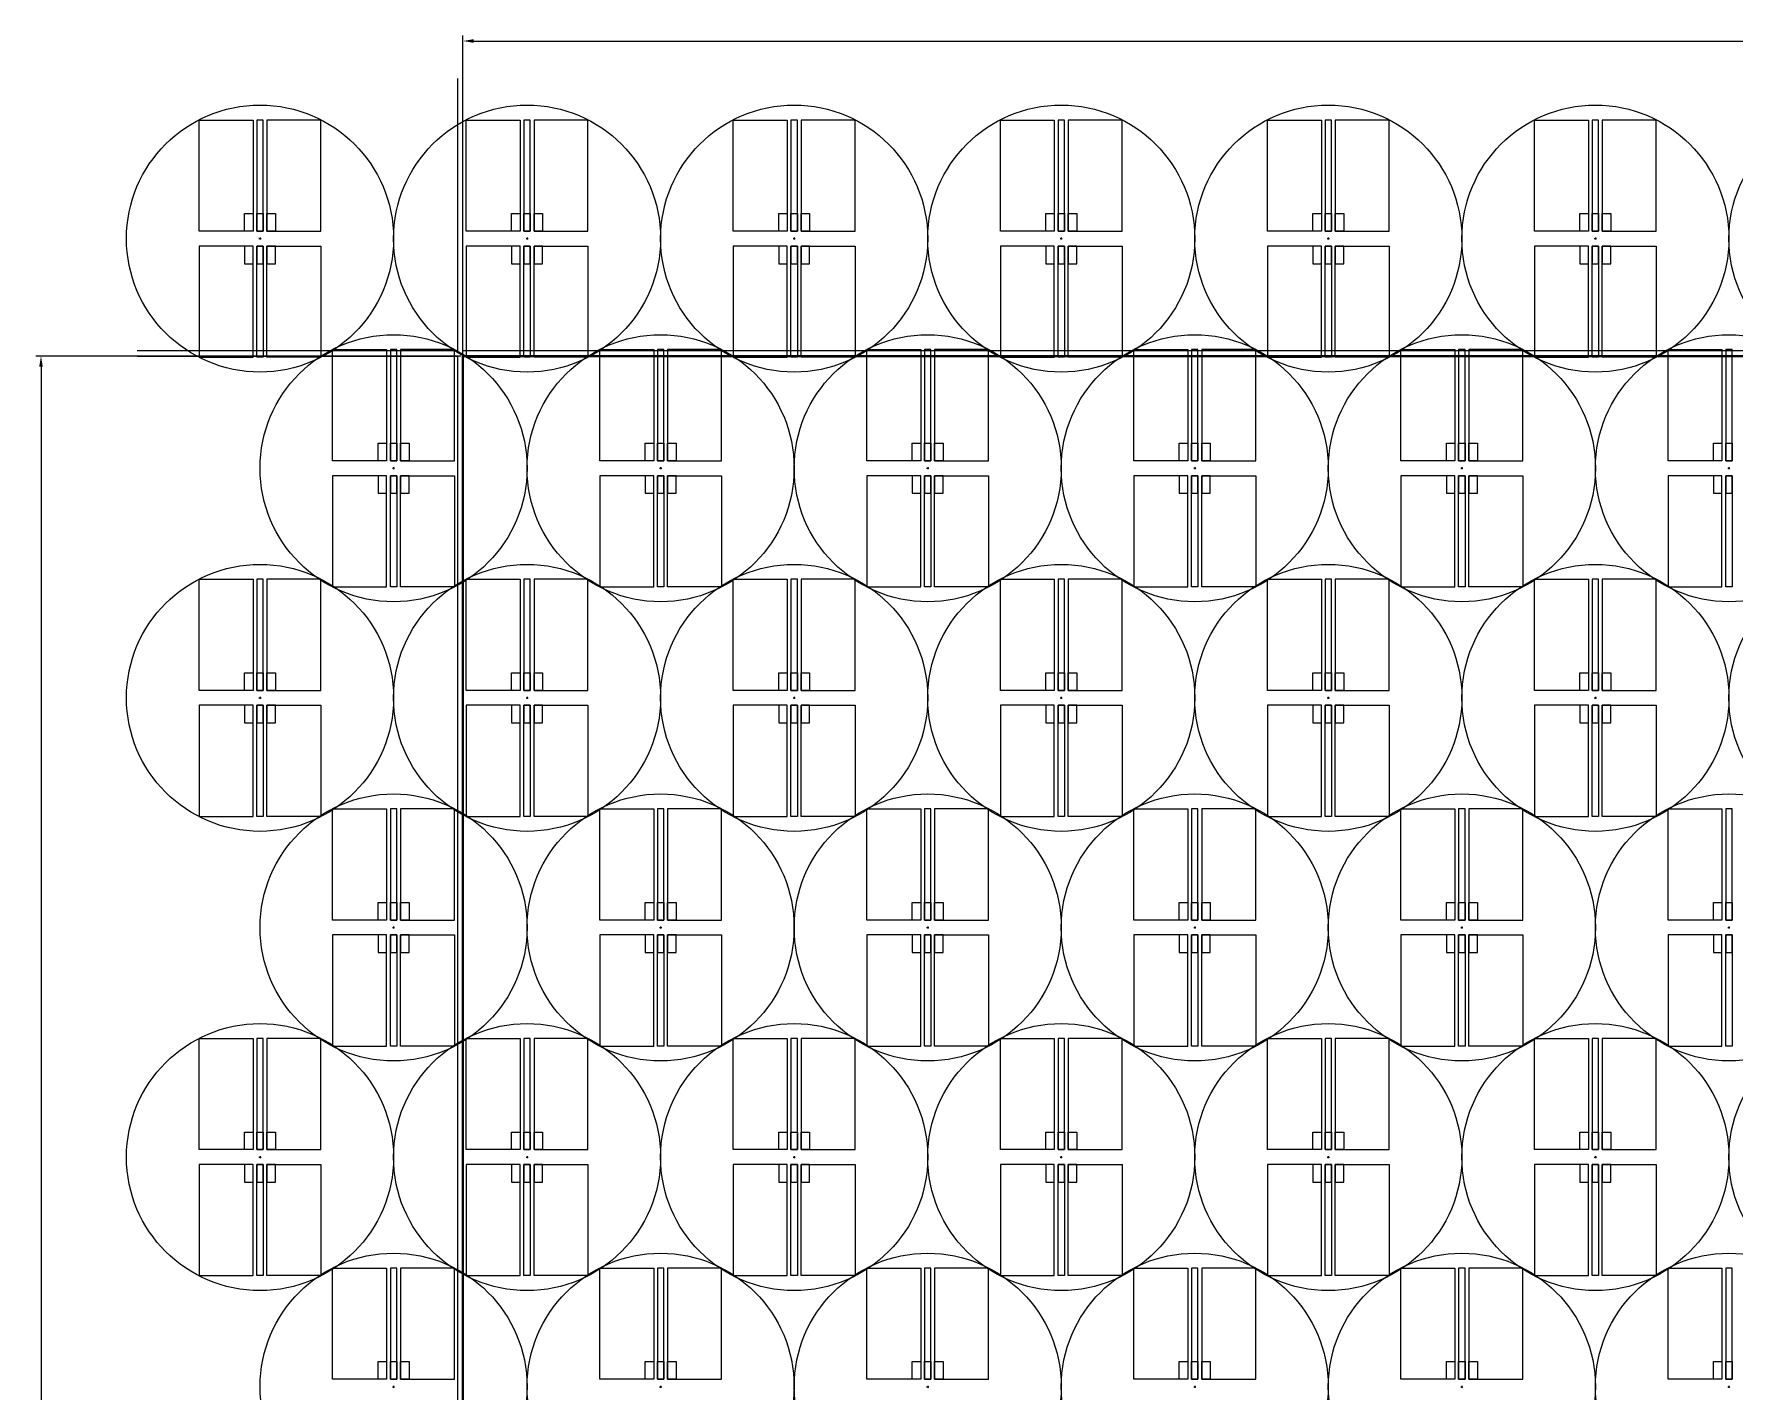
# Model space of a CAD drawing. Extents: x 1705 to 2425, y 722 to 1043.
# Drawn here: x 2103.9 to 2263.1, y 915 to 1042.1 of the extents above; entities that cross this region are included whole.
import ezdxf

# ---------------------------------------------------------------- set-up
doc = ezdxf.new("R2010")
doc.units = 0
doc.header["$LTSCALE"] = 0.2
doc.layers.get('Defpoints').update_dxf_attribs({"linetype": 'CONTINUOUS'})
for name, color, linetype in [('Bemassung', 5, 'CONTINUOUS'), ('Layout', 7, 'CONTINUOUS'), ('Platine', 6, 'CONTINUOUS')]:
    doc.layers.add(name, color=color, linetype=linetype)
doc.dimstyles.get("Standard").update_dxf_attribs({"dimtxt": 1, "dimasz": 1, "dimexe": 0.5, "dimexo": 0.2, "dimgap": 0.5, "dimtad": 0, "dimdec": 1, "dimzin": 0, "dimtxsty": 'Standard', "dimcen": 0.2, "dimadec": 1, "dimazin": 0, "dimtfac": 1, "dimtdec": 1, "dimtofl": 0, "dimtmove": 0, "dimatfit": 3, "dimfxl": 0, "dimtolj": 1, "dimtzin": 0, "dimarcsym": 0})

# ---------------------------------------------------------------- blocks, each defined once
blk = doc.blocks.new('*D15')
at = {"layer": 'Bemassung', "color": 0, "lineweight": -2}
for p, q in [((2143.9, 1011.9), (2104.1, 1011.9)), ((2104.6, 1010.9), (2104.6, 907.07)), ((2104.6, 798.4), (2104.6, 902.23)), ((2143.9, 797.4), (2104.1, 797.4))]:
    blk.add_line(p, q, dxfattribs=at)
at = {"layer": 'Bemassung', "color": 0}
for points in [[(2104.43, 1010.9), (2104.77, 1010.9), (2104.6, 1011.9)], [(2104.43, 798.4), (2104.77, 798.4), (2104.6, 797.4)]]:
    blk.add_solid(points, dxfattribs=at)
at = {"layer": 'Defpoints', "color": 0}
for p in [(2104.6, 1011.9), (2144.1, 1011.9), (2144.1, 797.4)]:
    blk.add_point(p, dxfattribs=at)
at = {"layer": 'Bemassung', "color": 0, "insert": (2104.6, 904.65), "char_height": 1, "attachment_point": 5, "rotation": 90}
blk.add_mtext('\\A1;214,5', dxfattribs=at)
blk = doc.blocks.new('*D16')
at = {"layer": 'Bemassung', "color": 0, "lineweight": -2}
for p, q in [((2144.1, 1012.1), (2144.1, 1041.9)), ((2145.1, 1041.4), (2266.27, 1041.4)), ((2392.6, 1041.4), (2271.43, 1041.4)), ((2393.6, 1012.1), (2393.6, 1041.9))]:
    blk.add_line(p, q, dxfattribs=at)
at = {"layer": 'Bemassung', "color": 0}
for points in [[(2145.1, 1041.57), (2145.1, 1041.23), (2144.1, 1041.4)], [(2392.6, 1041.57), (2392.6, 1041.23), (2393.6, 1041.4)]]:
    blk.add_solid(points, dxfattribs=at)
at = {"layer": 'Defpoints', "color": 0}
for p in [(2393.6, 1041.4), (2144.1, 1011.9), (2393.6, 1011.9)]:
    blk.add_point(p, dxfattribs=at)
at = {"layer": 'Bemassung', "color": 0, "insert": (2268.85, 1041.4), "char_height": 1, "attachment_point": 5}
blk.add_mtext('\\A1;249,5', dxfattribs=at)

msp = doc.modelspace()

# ---------------------------------------------------------------- linework, layer by layer
at = {"layer": 'Bemassung'}
for centre in [(2125.1, 1022.9), (2150.1, 1022.9), (2175.1, 1022.9), (2200.1, 1022.9), (2225.1, 1022.9), (2250.1, 1022.9), (2275.1, 1022.9), (2137.6, 1001.4), (2162.6, 1001.4), (2187.6, 1001.4), (2212.6, 1001.4), (2237.6, 1001.4), (2262.6, 1001.4), (2125.1, 979.9), (2150.1, 979.9), (2175.1, 979.9), (2200.1, 979.9), (2225.1, 979.9), (2250.1, 979.9), (2275.1, 979.9), (2137.6, 958.4), (2162.6, 958.4), (2187.6, 958.4), (2212.6, 958.4), (2237.6, 958.4), (2262.6, 958.4), (2125.1, 936.9), (2150.1, 936.9), (2175.1, 936.9), (2200.1, 936.9), (2225.1, 936.9), (2250.1, 936.9), (2275.1, 936.9), (2137.6, 915.4), (2162.6, 915.4), (2187.6, 915.4), (2212.6, 915.4), (2237.6, 915.4), (2262.6, 915.4)]:
    msp.add_circle(centre, 12.5, dxfattribs=at)
at = {"layer": 'Layout'}
for p, q in [((2125, 1022.9), (2125.2, 1022.9)), ((2125.1, 1023), (2125.1, 1022.8)), ((2150, 1022.9), (2150.2, 1022.9)), ((2150.1, 1023), (2150.1, 1022.8)), ((2175, 1022.9), (2175.2, 1022.9)), ((2175.1, 1023), (2175.1, 1022.8)), ((2200, 1022.9), (2200.2, 1022.9)), ((2200.1, 1023), (2200.1, 1022.8)), ((2225, 1022.9), (2225.2, 1022.9)), ((2225.1, 1023), (2225.1, 1022.8)), ((2250, 1022.9), (2250.2, 1022.9)), ((2250.1, 1023), (2250.1, 1022.8)), ((2137.5, 1001.4), (2137.7, 1001.4)), ((2137.6, 1001.5), (2137.6, 1001.3)), ((2162.5, 1001.4), (2162.7, 1001.4)), ((2162.6, 1001.5), (2162.6, 1001.3)), ((2187.5, 1001.4), (2187.7, 1001.4)), ((2187.6, 1001.5), (2187.6, 1001.3)), ((2212.5, 1001.4), (2212.7, 1001.4)), ((2212.6, 1001.5), (2212.6, 1001.3)), ((2237.5, 1001.4), (2237.7, 1001.4)), ((2237.6, 1001.5), (2237.6, 1001.3)), ((2262.5, 1001.4), (2262.7, 1001.4)), ((2262.6, 1001.5), (2262.6, 1001.3)), ((2125, 979.9), (2125.2, 979.9)), ((2125.1, 980), (2125.1, 979.8)), ((2150, 979.9), (2150.2, 979.9)), ((2150.1, 980), (2150.1, 979.8)), ((2175, 979.9), (2175.2, 979.9)), ((2175.1, 980), (2175.1, 979.8)), ((2200, 979.9), (2200.2, 979.9)), ((2200.1, 980), (2200.1, 979.8)), ((2225, 979.9), (2225.2, 979.9)), ((2225.1, 980), (2225.1, 979.8)), ((2250, 979.9), (2250.2, 979.9)), ((2250.1, 980), (2250.1, 979.8)), ((2137.5, 958.4), (2137.7, 958.4)), ((2137.6, 958.5), (2137.6, 958.3)), ((2162.5, 958.4), (2162.7, 958.4)), ((2162.6, 958.5), (2162.6, 958.3)), ((2187.5, 958.4), (2187.7, 958.4)), ((2187.6, 958.5), (2187.6, 958.3)), ((2212.5, 958.4), (2212.7, 958.4)), ((2212.6, 958.5), (2212.6, 958.3)), ((2237.5, 958.4), (2237.7, 958.4)), ((2237.6, 958.5), (2237.6, 958.3)), ((2262.5, 958.4), (2262.7, 958.4)), ((2262.6, 958.5), (2262.6, 958.3)), ((2125, 936.9), (2125.2, 936.9)), ((2125.1, 937), (2125.1, 936.8)), ((2150, 936.9), (2150.2, 936.9)), ((2150.1, 937), (2150.1, 936.8)), ((2175, 936.9), (2175.2, 936.9)), ((2175.1, 937), (2175.1, 936.8)), ((2200, 936.9), (2200.2, 936.9)), ((2200.1, 937), (2200.1, 936.8)), ((2225, 936.9), (2225.2, 936.9)), ((2225.1, 937), (2225.1, 936.8)), ((2250, 936.9), (2250.2, 936.9)), ((2250.1, 937), (2250.1, 936.8)), ((2137.5, 915.4), (2137.7, 915.4)), ((2137.6, 915.5), (2137.6, 915.3)), ((2162.5, 915.4), (2162.7, 915.4)), ((2162.6, 915.5), (2162.6, 915.3)), ((2187.5, 915.4), (2187.7, 915.4)), ((2187.6, 915.5), (2187.6, 915.3)), ((2212.5, 915.4), (2212.7, 915.4)), ((2212.6, 915.5), (2212.6, 915.3)), ((2237.5, 915.4), (2237.7, 915.4)), ((2237.6, 915.5), (2237.6, 915.3)), ((2262.5, 915.4), (2262.7, 915.4)), ((2262.6, 915.5), (2262.6, 915.3))]:
    msp.add_line(p, q, dxfattribs=at)
for points in [[(2124.45, 1023.6), (2119.4, 1023.6), (2119.4, 1034), (2124.45, 1034)], [(2124.8, 1023.6), (2125.4, 1023.6), (2125.4, 1034), (2124.8, 1034)], [(2125.75, 1023.6), (2130.8, 1023.6), (2130.8, 1034), (2125.75, 1034)], [(2149.45, 1023.6), (2144.4, 1023.6), (2144.4, 1034), (2149.45, 1034)], [(2149.8, 1023.6), (2150.4, 1023.6), (2150.4, 1034), (2149.8, 1034)], [(2150.75, 1023.6), (2155.8, 1023.6), (2155.8, 1034), (2150.75, 1034)], [(2174.45, 1023.6), (2169.4, 1023.6), (2169.4, 1034), (2174.45, 1034)], [(2174.8, 1023.6), (2175.4, 1023.6), (2175.4, 1034), (2174.8, 1034)], [(2175.75, 1023.6), (2180.8, 1023.6), (2180.8, 1034), (2175.75, 1034)], [(2199.45, 1023.6), (2194.4, 1023.6), (2194.4, 1034), (2199.45, 1034)], [(2199.8, 1023.6), (2200.4, 1023.6), (2200.4, 1034), (2199.8, 1034)], [(2200.75, 1023.6), (2205.8, 1023.6), (2205.8, 1034), (2200.75, 1034)], [(2224.45, 1023.6), (2219.4, 1023.6), (2219.4, 1034), (2224.45, 1034)], [(2224.8, 1023.6), (2225.4, 1023.6), (2225.4, 1034), (2224.8, 1034)], [(2225.75, 1023.6), (2230.8, 1023.6), (2230.8, 1034), (2225.75, 1034)], [(2249.45, 1023.6), (2244.4, 1023.6), (2244.4, 1034), (2249.45, 1034)], [(2249.8, 1023.6), (2250.4, 1023.6), (2250.4, 1034), (2249.8, 1034)], [(2250.75, 1023.6), (2255.8, 1023.6), (2255.8, 1034), (2250.75, 1034)], [(2123.65, 1025.25), (2124.45, 1025.25), (2124.45, 1023.6), (2123.65, 1023.6)], [(2124.8, 1025.25), (2125.4, 1025.25), (2125.4, 1023.6), (2124.8, 1023.6)], [(2125.75, 1025.25), (2126.55, 1025.25), (2126.55, 1023.6), (2125.75, 1023.6)], [(2148.65, 1025.25), (2149.45, 1025.25), (2149.45, 1023.6), (2148.65, 1023.6)], [(2149.8, 1025.25), (2150.4, 1025.25), (2150.4, 1023.6), (2149.8, 1023.6)], [(2150.75, 1025.25), (2151.55, 1025.25), (2151.55, 1023.6), (2150.75, 1023.6)], [(2173.65, 1025.25), (2174.45, 1025.25), (2174.45, 1023.6), (2173.65, 1023.6)], [(2174.8, 1025.25), (2175.4, 1025.25), (2175.4, 1023.6), (2174.8, 1023.6)], [(2175.75, 1025.25), (2176.55, 1025.25), (2176.55, 1023.6), (2175.75, 1023.6)], [(2198.65, 1025.25), (2199.45, 1025.25), (2199.45, 1023.6), (2198.65, 1023.6)], [(2199.8, 1025.25), (2200.4, 1025.25), (2200.4, 1023.6), (2199.8, 1023.6)], [(2200.75, 1025.25), (2201.55, 1025.25), (2201.55, 1023.6), (2200.75, 1023.6)], [(2223.65, 1025.25), (2224.45, 1025.25), (2224.45, 1023.6), (2223.65, 1023.6)], [(2224.8, 1025.25), (2225.4, 1025.25), (2225.4, 1023.6), (2224.8, 1023.6)], [(2225.75, 1025.25), (2226.55, 1025.25), (2226.55, 1023.6), (2225.75, 1023.6)], [(2248.65, 1025.25), (2249.45, 1025.25), (2249.45, 1023.6), (2248.65, 1023.6)], [(2249.8, 1025.25), (2250.4, 1025.25), (2250.4, 1023.6), (2249.8, 1023.6)], [(2250.75, 1025.25), (2251.55, 1025.25), (2251.55, 1023.6), (2250.75, 1023.6)], [(2124.45, 1022.2), (2119.4, 1022.2), (2119.4, 1011.8), (2124.45, 1011.8)], [(2123.65, 1020.55), (2124.45, 1020.55), (2124.45, 1022.2), (2123.65, 1022.2)], [(2124.8, 1020.55), (2125.4, 1020.55), (2125.4, 1022.2), (2124.8, 1022.2)], [(2124.8, 1022.2), (2125.4, 1022.2), (2125.4, 1011.8), (2124.8, 1011.8)], [(2125.75, 1020.55), (2126.55, 1020.55), (2126.55, 1022.2), (2125.75, 1022.2)], [(2125.75, 1022.2), (2130.8, 1022.2), (2130.8, 1011.8), (2125.75, 1011.8)], [(2149.45, 1022.2), (2144.4, 1022.2), (2144.4, 1011.8), (2149.45, 1011.8)], [(2148.65, 1020.55), (2149.45, 1020.55), (2149.45, 1022.2), (2148.65, 1022.2)], [(2149.8, 1020.55), (2150.4, 1020.55), (2150.4, 1022.2), (2149.8, 1022.2)], [(2149.8, 1022.2), (2150.4, 1022.2), (2150.4, 1011.8), (2149.8, 1011.8)], [(2150.75, 1020.55), (2151.55, 1020.55), (2151.55, 1022.2), (2150.75, 1022.2)], [(2150.75, 1022.2), (2155.8, 1022.2), (2155.8, 1011.8), (2150.75, 1011.8)], [(2174.45, 1022.2), (2169.4, 1022.2), (2169.4, 1011.8), (2174.45, 1011.8)], [(2173.65, 1020.55), (2174.45, 1020.55), (2174.45, 1022.2), (2173.65, 1022.2)], [(2174.8, 1020.55), (2175.4, 1020.55), (2175.4, 1022.2), (2174.8, 1022.2)], [(2174.8, 1022.2), (2175.4, 1022.2), (2175.4, 1011.8), (2174.8, 1011.8)], [(2175.75, 1020.55), (2176.55, 1020.55), (2176.55, 1022.2), (2175.75, 1022.2)], [(2175.75, 1022.2), (2180.8, 1022.2), (2180.8, 1011.8), (2175.75, 1011.8)], [(2199.45, 1022.2), (2194.4, 1022.2), (2194.4, 1011.8), (2199.45, 1011.8)], [(2198.65, 1020.55), (2199.45, 1020.55), (2199.45, 1022.2), (2198.65, 1022.2)], [(2199.8, 1020.55), (2200.4, 1020.55), (2200.4, 1022.2), (2199.8, 1022.2)], [(2199.8, 1022.2), (2200.4, 1022.2), (2200.4, 1011.8), (2199.8, 1011.8)], [(2200.75, 1020.55), (2201.55, 1020.55), (2201.55, 1022.2), (2200.75, 1022.2)], [(2200.75, 1022.2), (2205.8, 1022.2), (2205.8, 1011.8), (2200.75, 1011.8)], [(2224.45, 1022.2), (2219.4, 1022.2), (2219.4, 1011.8), (2224.45, 1011.8)], [(2223.65, 1020.55), (2224.45, 1020.55), (2224.45, 1022.2), (2223.65, 1022.2)], [(2224.8, 1020.55), (2225.4, 1020.55), (2225.4, 1022.2), (2224.8, 1022.2)], [(2224.8, 1022.2), (2225.4, 1022.2), (2225.4, 1011.8), (2224.8, 1011.8)], [(2225.75, 1020.55), (2226.55, 1020.55), (2226.55, 1022.2), (2225.75, 1022.2)], [(2225.75, 1022.2), (2230.8, 1022.2), (2230.8, 1011.8), (2225.75, 1011.8)], [(2249.45, 1022.2), (2244.4, 1022.2), (2244.4, 1011.8), (2249.45, 1011.8)], [(2248.65, 1020.55), (2249.45, 1020.55), (2249.45, 1022.2), (2248.65, 1022.2)], [(2249.8, 1020.55), (2250.4, 1020.55), (2250.4, 1022.2), (2249.8, 1022.2)], [(2249.8, 1022.2), (2250.4, 1022.2), (2250.4, 1011.8), (2249.8, 1011.8)], [(2250.75, 1020.55), (2251.55, 1020.55), (2251.55, 1022.2), (2250.75, 1022.2)], [(2250.75, 1022.2), (2255.8, 1022.2), (2255.8, 1011.8), (2250.75, 1011.8)], [(2136.95, 1002.1), (2131.9, 1002.1), (2131.9, 1012.5), (2136.95, 1012.5)], [(2137.3, 1002.1), (2137.9, 1002.1), (2137.9, 1012.5), (2137.3, 1012.5)], [(2138.25, 1002.1), (2143.3, 1002.1), (2143.3, 1012.5), (2138.25, 1012.5)], [(2161.95, 1002.1), (2156.9, 1002.1), (2156.9, 1012.5), (2161.95, 1012.5)], [(2162.3, 1002.1), (2162.9, 1002.1), (2162.9, 1012.5), (2162.3, 1012.5)], [(2163.25, 1002.1), (2168.3, 1002.1), (2168.3, 1012.5), (2163.25, 1012.5)], [(2186.95, 1002.1), (2181.9, 1002.1), (2181.9, 1012.5), (2186.95, 1012.5)], [(2187.3, 1002.1), (2187.9, 1002.1), (2187.9, 1012.5), (2187.3, 1012.5)], [(2188.25, 1002.1), (2193.3, 1002.1), (2193.3, 1012.5), (2188.25, 1012.5)], [(2211.95, 1002.1), (2206.9, 1002.1), (2206.9, 1012.5), (2211.95, 1012.5)], [(2212.3, 1002.1), (2212.9, 1002.1), (2212.9, 1012.5), (2212.3, 1012.5)], [(2213.25, 1002.1), (2218.3, 1002.1), (2218.3, 1012.5), (2213.25, 1012.5)], [(2236.95, 1002.1), (2231.9, 1002.1), (2231.9, 1012.5), (2236.95, 1012.5)], [(2237.3, 1002.1), (2237.9, 1002.1), (2237.9, 1012.5), (2237.3, 1012.5)], [(2238.25, 1002.1), (2243.3, 1002.1), (2243.3, 1012.5), (2238.25, 1012.5)], [(2261.95, 1002.1), (2256.9, 1002.1), (2256.9, 1012.5), (2261.95, 1012.5)], [(2262.3, 1002.1), (2262.9, 1002.1), (2262.9, 1012.5), (2262.3, 1012.5)], [(2136.15, 1003.75), (2136.95, 1003.75), (2136.95, 1002.1), (2136.15, 1002.1)], [(2137.3, 1003.75), (2137.9, 1003.75), (2137.9, 1002.1), (2137.3, 1002.1)], [(2138.25, 1003.75), (2139.05, 1003.75), (2139.05, 1002.1), (2138.25, 1002.1)], [(2161.15, 1003.75), (2161.95, 1003.75), (2161.95, 1002.1), (2161.15, 1002.1)], [(2162.3, 1003.75), (2162.9, 1003.75), (2162.9, 1002.1), (2162.3, 1002.1)], [(2163.25, 1003.75), (2164.05, 1003.75), (2164.05, 1002.1), (2163.25, 1002.1)], [(2186.15, 1003.75), (2186.95, 1003.75), (2186.95, 1002.1), (2186.15, 1002.1)], [(2187.3, 1003.75), (2187.9, 1003.75), (2187.9, 1002.1), (2187.3, 1002.1)], [(2188.25, 1003.75), (2189.05, 1003.75), (2189.05, 1002.1), (2188.25, 1002.1)], [(2211.15, 1003.75), (2211.95, 1003.75), (2211.95, 1002.1), (2211.15, 1002.1)], [(2212.3, 1003.75), (2212.9, 1003.75), (2212.9, 1002.1), (2212.3, 1002.1)], [(2213.25, 1003.75), (2214.05, 1003.75), (2214.05, 1002.1), (2213.25, 1002.1)], [(2236.15, 1003.75), (2236.95, 1003.75), (2236.95, 1002.1), (2236.15, 1002.1)], [(2237.3, 1003.75), (2237.9, 1003.75), (2237.9, 1002.1), (2237.3, 1002.1)], [(2238.25, 1003.75), (2239.05, 1003.75), (2239.05, 1002.1), (2238.25, 1002.1)], [(2261.15, 1003.75), (2261.95, 1003.75), (2261.95, 1002.1), (2261.15, 1002.1)], [(2262.3, 1003.75), (2262.9, 1003.75), (2262.9, 1002.1), (2262.3, 1002.1)], [(2136.95, 1000.7), (2131.9, 1000.7), (2131.9, 990.3), (2136.95, 990.3)], [(2136.15, 999.05), (2136.95, 999.05), (2136.95, 1000.7), (2136.15, 1000.7)], [(2137.3, 999.05), (2137.9, 999.05), (2137.9, 1000.7), (2137.3, 1000.7)], [(2137.3, 1000.7), (2137.9, 1000.7), (2137.9, 990.3), (2137.3, 990.3)], [(2138.25, 999.05), (2139.05, 999.05), (2139.05, 1000.7), (2138.25, 1000.7)], [(2138.25, 1000.7), (2143.3, 1000.7), (2143.3, 990.3), (2138.25, 990.3)], [(2161.95, 1000.7), (2156.9, 1000.7), (2156.9, 990.3), (2161.95, 990.3)], [(2161.15, 999.05), (2161.95, 999.05), (2161.95, 1000.7), (2161.15, 1000.7)], [(2162.3, 999.05), (2162.9, 999.05), (2162.9, 1000.7), (2162.3, 1000.7)], [(2162.3, 1000.7), (2162.9, 1000.7), (2162.9, 990.3), (2162.3, 990.3)], [(2163.25, 999.05), (2164.05, 999.05), (2164.05, 1000.7), (2163.25, 1000.7)], [(2163.25, 1000.7), (2168.3, 1000.7), (2168.3, 990.3), (2163.25, 990.3)], [(2186.95, 1000.7), (2181.9, 1000.7), (2181.9, 990.3), (2186.95, 990.3)], [(2186.15, 999.05), (2186.95, 999.05), (2186.95, 1000.7), (2186.15, 1000.7)], [(2187.3, 999.05), (2187.9, 999.05), (2187.9, 1000.7), (2187.3, 1000.7)], [(2187.3, 1000.7), (2187.9, 1000.7), (2187.9, 990.3), (2187.3, 990.3)], [(2188.25, 999.05), (2189.05, 999.05), (2189.05, 1000.7), (2188.25, 1000.7)], [(2188.25, 1000.7), (2193.3, 1000.7), (2193.3, 990.3), (2188.25, 990.3)], [(2211.95, 1000.7), (2206.9, 1000.7), (2206.9, 990.3), (2211.95, 990.3)], [(2211.15, 999.05), (2211.95, 999.05), (2211.95, 1000.7), (2211.15, 1000.7)], [(2212.3, 999.05), (2212.9, 999.05), (2212.9, 1000.7), (2212.3, 1000.7)], [(2212.3, 1000.7), (2212.9, 1000.7), (2212.9, 990.3), (2212.3, 990.3)], [(2213.25, 999.05), (2214.05, 999.05), (2214.05, 1000.7), (2213.25, 1000.7)], [(2213.25, 1000.7), (2218.3, 1000.7), (2218.3, 990.3), (2213.25, 990.3)], [(2236.95, 1000.7), (2231.9, 1000.7), (2231.9, 990.3), (2236.95, 990.3)], [(2236.15, 999.05), (2236.95, 999.05), (2236.95, 1000.7), (2236.15, 1000.7)], [(2237.3, 999.05), (2237.9, 999.05), (2237.9, 1000.7), (2237.3, 1000.7)], [(2237.3, 1000.7), (2237.9, 1000.7), (2237.9, 990.3), (2237.3, 990.3)], [(2238.25, 999.05), (2239.05, 999.05), (2239.05, 1000.7), (2238.25, 1000.7)], [(2238.25, 1000.7), (2243.3, 1000.7), (2243.3, 990.3), (2238.25, 990.3)], [(2261.95, 1000.7), (2256.9, 1000.7), (2256.9, 990.3), (2261.95, 990.3)], [(2261.15, 999.05), (2261.95, 999.05), (2261.95, 1000.7), (2261.15, 1000.7)], [(2262.3, 999.05), (2262.9, 999.05), (2262.9, 1000.7), (2262.3, 1000.7)], [(2262.3, 1000.7), (2262.9, 1000.7), (2262.9, 990.3), (2262.3, 990.3)], [(2124.45, 980.6), (2119.4, 980.6), (2119.4, 991), (2124.45, 991)], [(2124.8, 980.6), (2125.4, 980.6), (2125.4, 991), (2124.8, 991)], [(2125.75, 980.6), (2130.8, 980.6), (2130.8, 991), (2125.75, 991)], [(2149.45, 980.6), (2144.4, 980.6), (2144.4, 991), (2149.45, 991)], [(2149.8, 980.6), (2150.4, 980.6), (2150.4, 991), (2149.8, 991)], [(2150.75, 980.6), (2155.8, 980.6), (2155.8, 991), (2150.75, 991)], [(2174.45, 980.6), (2169.4, 980.6), (2169.4, 991), (2174.45, 991)], [(2174.8, 980.6), (2175.4, 980.6), (2175.4, 991), (2174.8, 991)], [(2175.75, 980.6), (2180.8, 980.6), (2180.8, 991), (2175.75, 991)], [(2199.45, 980.6), (2194.4, 980.6), (2194.4, 991), (2199.45, 991)], [(2199.8, 980.6), (2200.4, 980.6), (2200.4, 991), (2199.8, 991)], [(2200.75, 980.6), (2205.8, 980.6), (2205.8, 991), (2200.75, 991)], [(2224.45, 980.6), (2219.4, 980.6), (2219.4, 991), (2224.45, 991)], [(2224.8, 980.6), (2225.4, 980.6), (2225.4, 991), (2224.8, 991)], [(2225.75, 980.6), (2230.8, 980.6), (2230.8, 991), (2225.75, 991)], [(2249.45, 980.6), (2244.4, 980.6), (2244.4, 991), (2249.45, 991)], [(2249.8, 980.6), (2250.4, 980.6), (2250.4, 991), (2249.8, 991)], [(2250.75, 980.6), (2255.8, 980.6), (2255.8, 991), (2250.75, 991)], [(2123.65, 982.25), (2124.45, 982.25), (2124.45, 980.6), (2123.65, 980.6)], [(2124.8, 982.25), (2125.4, 982.25), (2125.4, 980.6), (2124.8, 980.6)], [(2125.75, 982.25), (2126.55, 982.25), (2126.55, 980.6), (2125.75, 980.6)], [(2148.65, 982.25), (2149.45, 982.25), (2149.45, 980.6), (2148.65, 980.6)], [(2149.8, 982.25), (2150.4, 982.25), (2150.4, 980.6), (2149.8, 980.6)], [(2150.75, 982.25), (2151.55, 982.25), (2151.55, 980.6), (2150.75, 980.6)], [(2173.65, 982.25), (2174.45, 982.25), (2174.45, 980.6), (2173.65, 980.6)], [(2174.8, 982.25), (2175.4, 982.25), (2175.4, 980.6), (2174.8, 980.6)], [(2175.75, 982.25), (2176.55, 982.25), (2176.55, 980.6), (2175.75, 980.6)], [(2198.65, 982.25), (2199.45, 982.25), (2199.45, 980.6), (2198.65, 980.6)], [(2199.8, 982.25), (2200.4, 982.25), (2200.4, 980.6), (2199.8, 980.6)], [(2200.75, 982.25), (2201.55, 982.25), (2201.55, 980.6), (2200.75, 980.6)], [(2223.65, 982.25), (2224.45, 982.25), (2224.45, 980.6), (2223.65, 980.6)], [(2224.8, 982.25), (2225.4, 982.25), (2225.4, 980.6), (2224.8, 980.6)], [(2225.75, 982.25), (2226.55, 982.25), (2226.55, 980.6), (2225.75, 980.6)], [(2248.65, 982.25), (2249.45, 982.25), (2249.45, 980.6), (2248.65, 980.6)], [(2249.8, 982.25), (2250.4, 982.25), (2250.4, 980.6), (2249.8, 980.6)], [(2250.75, 982.25), (2251.55, 982.25), (2251.55, 980.6), (2250.75, 980.6)], [(2124.45, 979.2), (2119.4, 979.2), (2119.4, 968.8), (2124.45, 968.8)], [(2123.65, 977.55), (2124.45, 977.55), (2124.45, 979.2), (2123.65, 979.2)], [(2124.8, 977.55), (2125.4, 977.55), (2125.4, 979.2), (2124.8, 979.2)], [(2124.8, 979.2), (2125.4, 979.2), (2125.4, 968.8), (2124.8, 968.8)], [(2125.75, 977.55), (2126.55, 977.55), (2126.55, 979.2), (2125.75, 979.2)], [(2125.75, 979.2), (2130.8, 979.2), (2130.8, 968.8), (2125.75, 968.8)], [(2149.45, 979.2), (2144.4, 979.2), (2144.4, 968.8), (2149.45, 968.8)], [(2148.65, 977.55), (2149.45, 977.55), (2149.45, 979.2), (2148.65, 979.2)], [(2149.8, 977.55), (2150.4, 977.55), (2150.4, 979.2), (2149.8, 979.2)], [(2149.8, 979.2), (2150.4, 979.2), (2150.4, 968.8), (2149.8, 968.8)], [(2150.75, 977.55), (2151.55, 977.55), (2151.55, 979.2), (2150.75, 979.2)], [(2150.75, 979.2), (2155.8, 979.2), (2155.8, 968.8), (2150.75, 968.8)], [(2174.45, 979.2), (2169.4, 979.2), (2169.4, 968.8), (2174.45, 968.8)], [(2173.65, 977.55), (2174.45, 977.55), (2174.45, 979.2), (2173.65, 979.2)], [(2174.8, 977.55), (2175.4, 977.55), (2175.4, 979.2), (2174.8, 979.2)], [(2174.8, 979.2), (2175.4, 979.2), (2175.4, 968.8), (2174.8, 968.8)], [(2175.75, 977.55), (2176.55, 977.55), (2176.55, 979.2), (2175.75, 979.2)], [(2175.75, 979.2), (2180.8, 979.2), (2180.8, 968.8), (2175.75, 968.8)], [(2199.45, 979.2), (2194.4, 979.2), (2194.4, 968.8), (2199.45, 968.8)], [(2198.65, 977.55), (2199.45, 977.55), (2199.45, 979.2), (2198.65, 979.2)], [(2199.8, 977.55), (2200.4, 977.55), (2200.4, 979.2), (2199.8, 979.2)], [(2199.8, 979.2), (2200.4, 979.2), (2200.4, 968.8), (2199.8, 968.8)], [(2200.75, 977.55), (2201.55, 977.55), (2201.55, 979.2), (2200.75, 979.2)], [(2200.75, 979.2), (2205.8, 979.2), (2205.8, 968.8), (2200.75, 968.8)], [(2224.45, 979.2), (2219.4, 979.2), (2219.4, 968.8), (2224.45, 968.8)], [(2223.65, 977.55), (2224.45, 977.55), (2224.45, 979.2), (2223.65, 979.2)], [(2224.8, 977.55), (2225.4, 977.55), (2225.4, 979.2), (2224.8, 979.2)], [(2224.8, 979.2), (2225.4, 979.2), (2225.4, 968.8), (2224.8, 968.8)], [(2225.75, 977.55), (2226.55, 977.55), (2226.55, 979.2), (2225.75, 979.2)], [(2225.75, 979.2), (2230.8, 979.2), (2230.8, 968.8), (2225.75, 968.8)], [(2249.45, 979.2), (2244.4, 979.2), (2244.4, 968.8), (2249.45, 968.8)], [(2248.65, 977.55), (2249.45, 977.55), (2249.45, 979.2), (2248.65, 979.2)], [(2249.8, 977.55), (2250.4, 977.55), (2250.4, 979.2), (2249.8, 979.2)], [(2249.8, 979.2), (2250.4, 979.2), (2250.4, 968.8), (2249.8, 968.8)], [(2250.75, 977.55), (2251.55, 977.55), (2251.55, 979.2), (2250.75, 979.2)], [(2250.75, 979.2), (2255.8, 979.2), (2255.8, 968.8), (2250.75, 968.8)], [(2136.95, 959.1), (2131.9, 959.1), (2131.9, 969.5), (2136.95, 969.5)], [(2137.3, 959.1), (2137.9, 959.1), (2137.9, 969.5), (2137.3, 969.5)], [(2138.25, 959.1), (2143.3, 959.1), (2143.3, 969.5), (2138.25, 969.5)], [(2161.95, 959.1), (2156.9, 959.1), (2156.9, 969.5), (2161.95, 969.5)], [(2162.3, 959.1), (2162.9, 959.1), (2162.9, 969.5), (2162.3, 969.5)], [(2163.25, 959.1), (2168.3, 959.1), (2168.3, 969.5), (2163.25, 969.5)], [(2186.95, 959.1), (2181.9, 959.1), (2181.9, 969.5), (2186.95, 969.5)], [(2187.3, 959.1), (2187.9, 959.1), (2187.9, 969.5), (2187.3, 969.5)], [(2188.25, 959.1), (2193.3, 959.1), (2193.3, 969.5), (2188.25, 969.5)], [(2211.95, 959.1), (2206.9, 959.1), (2206.9, 969.5), (2211.95, 969.5)], [(2212.3, 959.1), (2212.9, 959.1), (2212.9, 969.5), (2212.3, 969.5)], [(2213.25, 959.1), (2218.3, 959.1), (2218.3, 969.5), (2213.25, 969.5)], [(2236.95, 959.1), (2231.9, 959.1), (2231.9, 969.5), (2236.95, 969.5)], [(2237.3, 959.1), (2237.9, 959.1), (2237.9, 969.5), (2237.3, 969.5)], [(2238.25, 959.1), (2243.3, 959.1), (2243.3, 969.5), (2238.25, 969.5)], [(2261.95, 959.1), (2256.9, 959.1), (2256.9, 969.5), (2261.95, 969.5)], [(2262.3, 959.1), (2262.9, 959.1), (2262.9, 969.5), (2262.3, 969.5)], [(2136.15, 960.75), (2136.95, 960.75), (2136.95, 959.1), (2136.15, 959.1)], [(2137.3, 960.75), (2137.9, 960.75), (2137.9, 959.1), (2137.3, 959.1)], [(2138.25, 960.75), (2139.05, 960.75), (2139.05, 959.1), (2138.25, 959.1)], [(2161.15, 960.75), (2161.95, 960.75), (2161.95, 959.1), (2161.15, 959.1)], [(2162.3, 960.75), (2162.9, 960.75), (2162.9, 959.1), (2162.3, 959.1)], [(2163.25, 960.75), (2164.05, 960.75), (2164.05, 959.1), (2163.25, 959.1)], [(2186.15, 960.75), (2186.95, 960.75), (2186.95, 959.1), (2186.15, 959.1)], [(2187.3, 960.75), (2187.9, 960.75), (2187.9, 959.1), (2187.3, 959.1)], [(2188.25, 960.75), (2189.05, 960.75), (2189.05, 959.1), (2188.25, 959.1)], [(2211.15, 960.75), (2211.95, 960.75), (2211.95, 959.1), (2211.15, 959.1)], [(2212.3, 960.75), (2212.9, 960.75), (2212.9, 959.1), (2212.3, 959.1)], [(2213.25, 960.75), (2214.05, 960.75), (2214.05, 959.1), (2213.25, 959.1)], [(2236.15, 960.75), (2236.95, 960.75), (2236.95, 959.1), (2236.15, 959.1)], [(2237.3, 960.75), (2237.9, 960.75), (2237.9, 959.1), (2237.3, 959.1)], [(2238.25, 960.75), (2239.05, 960.75), (2239.05, 959.1), (2238.25, 959.1)], [(2261.15, 960.75), (2261.95, 960.75), (2261.95, 959.1), (2261.15, 959.1)], [(2262.3, 960.75), (2262.9, 960.75), (2262.9, 959.1), (2262.3, 959.1)], [(2136.95, 957.7), (2131.9, 957.7), (2131.9, 947.3), (2136.95, 947.3)], [(2136.15, 956.05), (2136.95, 956.05), (2136.95, 957.7), (2136.15, 957.7)], [(2137.3, 956.05), (2137.9, 956.05), (2137.9, 957.7), (2137.3, 957.7)], [(2137.3, 957.7), (2137.9, 957.7), (2137.9, 947.3), (2137.3, 947.3)], [(2138.25, 956.05), (2139.05, 956.05), (2139.05, 957.7), (2138.25, 957.7)], [(2138.25, 957.7), (2143.3, 957.7), (2143.3, 947.3), (2138.25, 947.3)], [(2161.95, 957.7), (2156.9, 957.7), (2156.9, 947.3), (2161.95, 947.3)], [(2161.15, 956.05), (2161.95, 956.05), (2161.95, 957.7), (2161.15, 957.7)], [(2162.3, 956.05), (2162.9, 956.05), (2162.9, 957.7), (2162.3, 957.7)], [(2162.3, 957.7), (2162.9, 957.7), (2162.9, 947.3), (2162.3, 947.3)], [(2163.25, 956.05), (2164.05, 956.05), (2164.05, 957.7), (2163.25, 957.7)], [(2163.25, 957.7), (2168.3, 957.7), (2168.3, 947.3), (2163.25, 947.3)], [(2186.95, 957.7), (2181.9, 957.7), (2181.9, 947.3), (2186.95, 947.3)], [(2186.15, 956.05), (2186.95, 956.05), (2186.95, 957.7), (2186.15, 957.7)], [(2187.3, 956.05), (2187.9, 956.05), (2187.9, 957.7), (2187.3, 957.7)], [(2187.3, 957.7), (2187.9, 957.7), (2187.9, 947.3), (2187.3, 947.3)], [(2188.25, 956.05), (2189.05, 956.05), (2189.05, 957.7), (2188.25, 957.7)], [(2188.25, 957.7), (2193.3, 957.7), (2193.3, 947.3), (2188.25, 947.3)], [(2211.95, 957.7), (2206.9, 957.7), (2206.9, 947.3), (2211.95, 947.3)], [(2211.15, 956.05), (2211.95, 956.05), (2211.95, 957.7), (2211.15, 957.7)], [(2212.3, 956.05), (2212.9, 956.05), (2212.9, 957.7), (2212.3, 957.7)], [(2212.3, 957.7), (2212.9, 957.7), (2212.9, 947.3), (2212.3, 947.3)], [(2213.25, 956.05), (2214.05, 956.05), (2214.05, 957.7), (2213.25, 957.7)], [(2213.25, 957.7), (2218.3, 957.7), (2218.3, 947.3), (2213.25, 947.3)], [(2236.95, 957.7), (2231.9, 957.7), (2231.9, 947.3), (2236.95, 947.3)], [(2236.15, 956.05), (2236.95, 956.05), (2236.95, 957.7), (2236.15, 957.7)], [(2237.3, 956.05), (2237.9, 956.05), (2237.9, 957.7), (2237.3, 957.7)], [(2237.3, 957.7), (2237.9, 957.7), (2237.9, 947.3), (2237.3, 947.3)], [(2238.25, 956.05), (2239.05, 956.05), (2239.05, 957.7), (2238.25, 957.7)], [(2238.25, 957.7), (2243.3, 957.7), (2243.3, 947.3), (2238.25, 947.3)], [(2261.95, 957.7), (2256.9, 957.7), (2256.9, 947.3), (2261.95, 947.3)], [(2261.15, 956.05), (2261.95, 956.05), (2261.95, 957.7), (2261.15, 957.7)], [(2262.3, 956.05), (2262.9, 956.05), (2262.9, 957.7), (2262.3, 957.7)], [(2262.3, 957.7), (2262.9, 957.7), (2262.9, 947.3), (2262.3, 947.3)], [(2124.45, 937.6), (2119.4, 937.6), (2119.4, 948), (2124.45, 948)], [(2124.8, 937.6), (2125.4, 937.6), (2125.4, 948), (2124.8, 948)], [(2125.75, 937.6), (2130.8, 937.6), (2130.8, 948), (2125.75, 948)], [(2149.45, 937.6), (2144.4, 937.6), (2144.4, 948), (2149.45, 948)], [(2149.8, 937.6), (2150.4, 937.6), (2150.4, 948), (2149.8, 948)], [(2150.75, 937.6), (2155.8, 937.6), (2155.8, 948), (2150.75, 948)], [(2174.45, 937.6), (2169.4, 937.6), (2169.4, 948), (2174.45, 948)], [(2174.8, 937.6), (2175.4, 937.6), (2175.4, 948), (2174.8, 948)], [(2175.75, 937.6), (2180.8, 937.6), (2180.8, 948), (2175.75, 948)], [(2199.45, 937.6), (2194.4, 937.6), (2194.4, 948), (2199.45, 948)], [(2199.8, 937.6), (2200.4, 937.6), (2200.4, 948), (2199.8, 948)], [(2200.75, 937.6), (2205.8, 937.6), (2205.8, 948), (2200.75, 948)], [(2224.45, 937.6), (2219.4, 937.6), (2219.4, 948), (2224.45, 948)], [(2224.8, 937.6), (2225.4, 937.6), (2225.4, 948), (2224.8, 948)], [(2225.75, 937.6), (2230.8, 937.6), (2230.8, 948), (2225.75, 948)], [(2249.45, 937.6), (2244.4, 937.6), (2244.4, 948), (2249.45, 948)], [(2249.8, 937.6), (2250.4, 937.6), (2250.4, 948), (2249.8, 948)], [(2250.75, 937.6), (2255.8, 937.6), (2255.8, 948), (2250.75, 948)], [(2123.65, 939.25), (2124.45, 939.25), (2124.45, 937.6), (2123.65, 937.6)], [(2124.8, 939.25), (2125.4, 939.25), (2125.4, 937.6), (2124.8, 937.6)], [(2125.75, 939.25), (2126.55, 939.25), (2126.55, 937.6), (2125.75, 937.6)], [(2148.65, 939.25), (2149.45, 939.25), (2149.45, 937.6), (2148.65, 937.6)], [(2149.8, 939.25), (2150.4, 939.25), (2150.4, 937.6), (2149.8, 937.6)], [(2150.75, 939.25), (2151.55, 939.25), (2151.55, 937.6), (2150.75, 937.6)], [(2173.65, 939.25), (2174.45, 939.25), (2174.45, 937.6), (2173.65, 937.6)], [(2174.8, 939.25), (2175.4, 939.25), (2175.4, 937.6), (2174.8, 937.6)], [(2175.75, 939.25), (2176.55, 939.25), (2176.55, 937.6), (2175.75, 937.6)], [(2198.65, 939.25), (2199.45, 939.25), (2199.45, 937.6), (2198.65, 937.6)], [(2199.8, 939.25), (2200.4, 939.25), (2200.4, 937.6), (2199.8, 937.6)], [(2200.75, 939.25), (2201.55, 939.25), (2201.55, 937.6), (2200.75, 937.6)], [(2223.65, 939.25), (2224.45, 939.25), (2224.45, 937.6), (2223.65, 937.6)], [(2224.8, 939.25), (2225.4, 939.25), (2225.4, 937.6), (2224.8, 937.6)], [(2225.75, 939.25), (2226.55, 939.25), (2226.55, 937.6), (2225.75, 937.6)], [(2248.65, 939.25), (2249.45, 939.25), (2249.45, 937.6), (2248.65, 937.6)], [(2249.8, 939.25), (2250.4, 939.25), (2250.4, 937.6), (2249.8, 937.6)], [(2250.75, 939.25), (2251.55, 939.25), (2251.55, 937.6), (2250.75, 937.6)], [(2124.45, 936.2), (2119.4, 936.2), (2119.4, 925.8), (2124.45, 925.8)], [(2123.65, 934.55), (2124.45, 934.55), (2124.45, 936.2), (2123.65, 936.2)], [(2124.8, 934.55), (2125.4, 934.55), (2125.4, 936.2), (2124.8, 936.2)], [(2124.8, 936.2), (2125.4, 936.2), (2125.4, 925.8), (2124.8, 925.8)], [(2125.75, 934.55), (2126.55, 934.55), (2126.55, 936.2), (2125.75, 936.2)], [(2125.75, 936.2), (2130.8, 936.2), (2130.8, 925.8), (2125.75, 925.8)], [(2149.45, 936.2), (2144.4, 936.2), (2144.4, 925.8), (2149.45, 925.8)], [(2148.65, 934.55), (2149.45, 934.55), (2149.45, 936.2), (2148.65, 936.2)], [(2149.8, 934.55), (2150.4, 934.55), (2150.4, 936.2), (2149.8, 936.2)], [(2149.8, 936.2), (2150.4, 936.2), (2150.4, 925.8), (2149.8, 925.8)], [(2150.75, 934.55), (2151.55, 934.55), (2151.55, 936.2), (2150.75, 936.2)], [(2150.75, 936.2), (2155.8, 936.2), (2155.8, 925.8), (2150.75, 925.8)], [(2174.45, 936.2), (2169.4, 936.2), (2169.4, 925.8), (2174.45, 925.8)], [(2173.65, 934.55), (2174.45, 934.55), (2174.45, 936.2), (2173.65, 936.2)], [(2174.8, 934.55), (2175.4, 934.55), (2175.4, 936.2), (2174.8, 936.2)], [(2174.8, 936.2), (2175.4, 936.2), (2175.4, 925.8), (2174.8, 925.8)], [(2175.75, 934.55), (2176.55, 934.55), (2176.55, 936.2), (2175.75, 936.2)], [(2175.75, 936.2), (2180.8, 936.2), (2180.8, 925.8), (2175.75, 925.8)], [(2199.45, 936.2), (2194.4, 936.2), (2194.4, 925.8), (2199.45, 925.8)], [(2198.65, 934.55), (2199.45, 934.55), (2199.45, 936.2), (2198.65, 936.2)], [(2199.8, 934.55), (2200.4, 934.55), (2200.4, 936.2), (2199.8, 936.2)], [(2199.8, 936.2), (2200.4, 936.2), (2200.4, 925.8), (2199.8, 925.8)], [(2200.75, 934.55), (2201.55, 934.55), (2201.55, 936.2), (2200.75, 936.2)], [(2200.75, 936.2), (2205.8, 936.2), (2205.8, 925.8), (2200.75, 925.8)], [(2224.45, 936.2), (2219.4, 936.2), (2219.4, 925.8), (2224.45, 925.8)], [(2223.65, 934.55), (2224.45, 934.55), (2224.45, 936.2), (2223.65, 936.2)], [(2224.8, 934.55), (2225.4, 934.55), (2225.4, 936.2), (2224.8, 936.2)], [(2224.8, 936.2), (2225.4, 936.2), (2225.4, 925.8), (2224.8, 925.8)], [(2225.75, 934.55), (2226.55, 934.55), (2226.55, 936.2), (2225.75, 936.2)], [(2225.75, 936.2), (2230.8, 936.2), (2230.8, 925.8), (2225.75, 925.8)], [(2249.45, 936.2), (2244.4, 936.2), (2244.4, 925.8), (2249.45, 925.8)], [(2248.65, 934.55), (2249.45, 934.55), (2249.45, 936.2), (2248.65, 936.2)], [(2249.8, 934.55), (2250.4, 934.55), (2250.4, 936.2), (2249.8, 936.2)], [(2249.8, 936.2), (2250.4, 936.2), (2250.4, 925.8), (2249.8, 925.8)], [(2250.75, 934.55), (2251.55, 934.55), (2251.55, 936.2), (2250.75, 936.2)], [(2250.75, 936.2), (2255.8, 936.2), (2255.8, 925.8), (2250.75, 925.8)], [(2136.95, 916.1), (2131.9, 916.1), (2131.9, 926.5), (2136.95, 926.5)], [(2137.3, 916.1), (2137.9, 916.1), (2137.9, 926.5), (2137.3, 926.5)], [(2138.25, 916.1), (2143.3, 916.1), (2143.3, 926.5), (2138.25, 926.5)], [(2161.95, 916.1), (2156.9, 916.1), (2156.9, 926.5), (2161.95, 926.5)], [(2162.3, 916.1), (2162.9, 916.1), (2162.9, 926.5), (2162.3, 926.5)], [(2163.25, 916.1), (2168.3, 916.1), (2168.3, 926.5), (2163.25, 926.5)], [(2186.95, 916.1), (2181.9, 916.1), (2181.9, 926.5), (2186.95, 926.5)], [(2187.3, 916.1), (2187.9, 916.1), (2187.9, 926.5), (2187.3, 926.5)], [(2188.25, 916.1), (2193.3, 916.1), (2193.3, 926.5), (2188.25, 926.5)], [(2211.95, 916.1), (2206.9, 916.1), (2206.9, 926.5), (2211.95, 926.5)], [(2212.3, 916.1), (2212.9, 916.1), (2212.9, 926.5), (2212.3, 926.5)], [(2213.25, 916.1), (2218.3, 916.1), (2218.3, 926.5), (2213.25, 926.5)], [(2236.95, 916.1), (2231.9, 916.1), (2231.9, 926.5), (2236.95, 926.5)], [(2237.3, 916.1), (2237.9, 916.1), (2237.9, 926.5), (2237.3, 926.5)], [(2238.25, 916.1), (2243.3, 916.1), (2243.3, 926.5), (2238.25, 926.5)], [(2261.95, 916.1), (2256.9, 916.1), (2256.9, 926.5), (2261.95, 926.5)], [(2262.3, 916.1), (2262.9, 916.1), (2262.9, 926.5), (2262.3, 926.5)], [(2136.15, 917.75), (2136.95, 917.75), (2136.95, 916.1), (2136.15, 916.1)], [(2137.3, 917.75), (2137.9, 917.75), (2137.9, 916.1), (2137.3, 916.1)], [(2138.25, 917.75), (2139.05, 917.75), (2139.05, 916.1), (2138.25, 916.1)], [(2161.15, 917.75), (2161.95, 917.75), (2161.95, 916.1), (2161.15, 916.1)], [(2162.3, 917.75), (2162.9, 917.75), (2162.9, 916.1), (2162.3, 916.1)], [(2163.25, 917.75), (2164.05, 917.75), (2164.05, 916.1), (2163.25, 916.1)], [(2186.15, 917.75), (2186.95, 917.75), (2186.95, 916.1), (2186.15, 916.1)], [(2187.3, 917.75), (2187.9, 917.75), (2187.9, 916.1), (2187.3, 916.1)], [(2188.25, 917.75), (2189.05, 917.75), (2189.05, 916.1), (2188.25, 916.1)], [(2211.15, 917.75), (2211.95, 917.75), (2211.95, 916.1), (2211.15, 916.1)], [(2212.3, 917.75), (2212.9, 917.75), (2212.9, 916.1), (2212.3, 916.1)], [(2213.25, 917.75), (2214.05, 917.75), (2214.05, 916.1), (2213.25, 916.1)], [(2236.15, 917.75), (2236.95, 917.75), (2236.95, 916.1), (2236.15, 916.1)], [(2237.3, 917.75), (2237.9, 917.75), (2237.9, 916.1), (2237.3, 916.1)], [(2238.25, 917.75), (2239.05, 917.75), (2239.05, 916.1), (2238.25, 916.1)], [(2261.15, 917.75), (2261.95, 917.75), (2261.95, 916.1), (2261.15, 916.1)], [(2262.3, 917.75), (2262.9, 917.75), (2262.9, 916.1), (2262.3, 916.1)]]:
    msp.add_lwpolyline(points, close=True, dxfattribs=at)
at = {"layer": 'Platine'}
for p, q in [((2143.6, 1037.9), (2143.6, 1012.4)), ((2144.1, 1012.4), (2144.1, 1037.9)), ((2143.6, 1012.4), (2113.6, 1012.4)), ((2393.6, 1012.4), (2144.1, 1012.4)), ((2113.6, 1011.9), (2143.6, 1011.9)), ((2143.6, 1011.9), (2143.6, 797.4))]:
    msp.add_line(p, q, dxfattribs=at)
at = {"layer": 'Platine', "lineweight": 50}
msp.add_lwpolyline([(2144.1, 1011.9), (2393.6, 1011.9), (2393.6, 797.4), (2144.1, 797.4)], close=True, dxfattribs=at)

# ---------------------------------------------------------------- dimensions: what is measured, and where the dimension line sits
at = {"layer": 'Bemassung'}
dim = msp.add_linear_dim(base=(2393.6, 1041.4), p1=(2144.1, 1011.9), p2=(2393.6, 1011.9), dimstyle='Standard', dxfattribs=at)
dim.commit()
dim.dimension.update_dxf_attribs({"geometry": '*D16', "text_midpoint": (2268.85, 1041.4)})
dim = msp.add_linear_dim(base=(2104.6, 1011.9), p1=(2144.1, 797.4), p2=(2144.1, 1011.9), angle=90, dimstyle='Standard', dxfattribs=at)
dim.commit()
dim.dimension.update_dxf_attribs({"geometry": '*D15', "text_midpoint": (2104.6, 904.65)})

doc.saveas('drawing.dxf')
